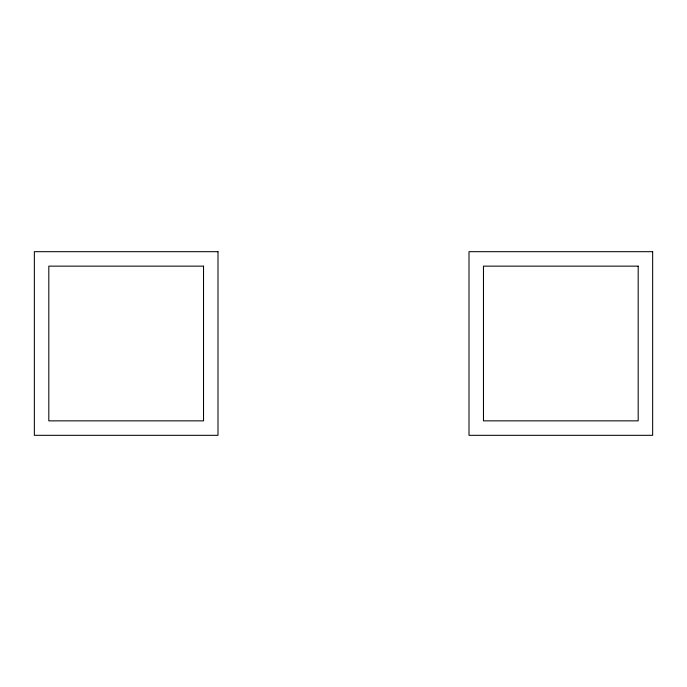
<?xml version="1.0" encoding="UTF-8"?>
<svg xmlns="http://www.w3.org/2000/svg" width="687" height="687" viewBox="0 0 687 687"><rect width="100%" height="100%" fill="white"/><g stroke="black" fill="none" stroke-linecap="round" stroke-linejoin="round"><path stroke-width="1.03" d="M217.994 251.682L34.35 251.682L34.35 435.318L217.994 435.318L217.994 251.682M652.65 251.682L469.006 251.682L469.006 435.318L652.65 435.318L652.65 251.682M203.532 266.144L48.811 266.144L48.811 420.856L203.532 420.856L203.532 266.144M638.189 266.144L483.468 266.144L483.468 420.856L638.189 420.856L638.189 266.144"/></g></svg>
